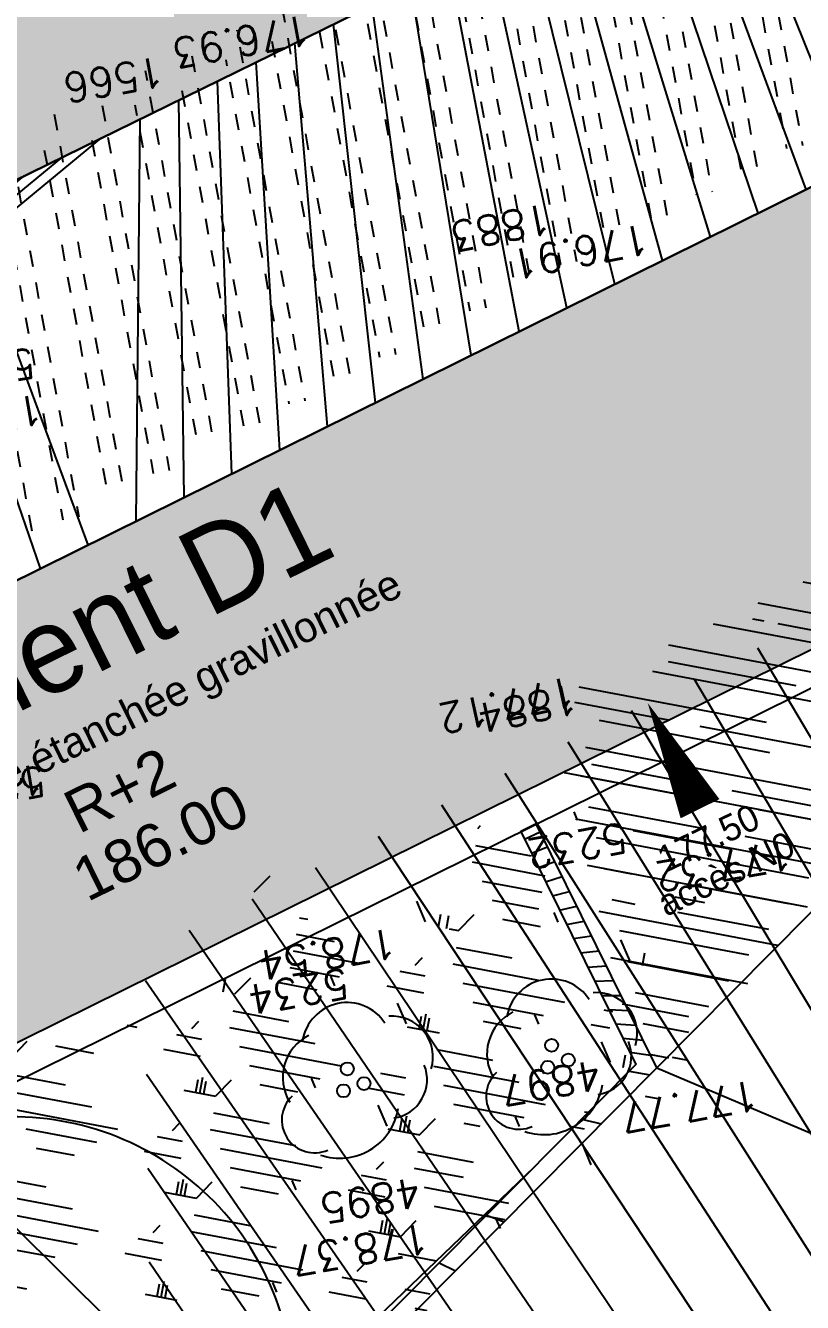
# Model space of a CAD drawing. Extents: x -2313930 to 3286427, y -3858277 to 2572692.
# Drawn here: x 531292 to 540268, y -252734 to -237980 of the extents above; entities that cross this region are included whole.
import ezdxf
from ezdxf.enums import TextEntityAlignment as Align
from ezdxf.lldxf.tags import DXFTag

# ---------------------------------------------------------------- set-up
doc = ezdxf.new("R2010")
doc.units = 0
for name, color, linetype, lineweight in [('_GAZELEC-RESERVATION 2', 132, 'Continuous', 18), ('Fond topo - P', 252, 'Continuous', 50), ('Fond topo - VOI', 252, 'Continuous', 25)]:
    doc.layers.add(name, color=color, linetype=linetype, lineweight=lineweight)
for name, color, linetype, plot in [('Fond topo - N', 252, 'Continuous', False), ('Fond topo - NCACHE', 252, 'Continuous', False), ('Fond topo - ZCACHE', 252, 'Continuous', False)]:
    doc.layers.add(name, color=color, linetype=linetype, plot=plot)
for name, color, linetype in [('Fond topo - Z_500', 252, 'Continuous'), ('prlm-VRD', 2, 'Continuous'), ('SA - arbre', 252, 'Continuous'), ('SA - arbuste', 252, 'Continuous'), ('SA - bât D', 252, 'Continuous'), ('SA - béton balayé', 252, 'Continuous'), ('SA - couvre sol', 252, 'Continuous'), ('SA - EBC', 252, 'Continuous'), ('SA - ECL-réso', 252, 'Eclairage public'), ('SA - enrobé', 252, 'Continuous'), ('SA - EVMV', 252, 'Continuous'), ('SA - gravillon', 252, 'Continuous'), ('SA - limite revêtement', 252, 'Continuous'), ('SA - muret béton', 252, 'Continuous'), ('SA - platelage bois', 252, 'Continuous')]:
    doc.layers.add(name, color=color, linetype=linetype)
doc.styles.add('Arial', font='arial.ttf')
doc.styles.add('Futura Std Book', font='')
doc.styles.add('Lignes', font='arial.ttf', dxfattribs={"height": 0.35})
doc.styles.add('SIMPLEX', font='simplex_.ttf', dxfattribs={"height": 1.25})
doc.styles.get('Futura Std Book').set_extended_font_data('Futura Std Book')
tags = doc.linetypes.add('Eclairage public', pattern='A,5,-0.25,["ECL",Lignes,S=1,R=0,X=0,Y=-0.18],-1.25', length=6.5).pattern_tags.tags
tags[15:16] = [DXFTag(74, 4), DXFTag(75, 0), DXFTag(340, '0'), DXFTag(46, 0.0), DXFTag(50, 0.0), DXFTag(44, 0.0), DXFTag(45, 0.0)]
tags[4:5] = [DXFTag(74, 4), DXFTag(75, 0), DXFTag(340, '0'), DXFTag(46, 0.0), DXFTag(50, 0.0), DXFTag(44, 0.0), DXFTag(45, 0.0)]

# ---------------------------------------------------------------- blocks, each defined once
blk = doc.blocks.new('PTOPO')
at = {"layer": 'Fond topo - NCACHE', "style": 'SIMPLEX'}
blk.add_attdef('MAT', text='', height=0.34, dxfattribs=at).set_placement((0.09999999986030161, -0.09999999962747097), align=Align.TOP_LEFT)
at = {"layer": 'Fond topo - ZCACHE', "style": 'SIMPLEX'}
blk.add_attdef('ALT', (0.09999999986030161, 0.09999999962747097), '', height=0.34, dxfattribs=at)
blk = doc.blocks.new('A$C1F970F0F')
at = {"layer": 'SA - béton balayé'}
h = blk.add_hatch(dxfattribs=at)
h.set_pattern_fill('BETON_BALAYE', color=256, scale=49.99999999999999, angle=-10.72360141139323, style=0, pattern_type=2)
h.set_pattern_definition([(349.2763985886067, (-277130161.1279894, -473864756.7787022), (117.3825536141096, 28.65896207176165), [749.9999999999999, -99.99999999999999, 250, -49.99999999999999]), (349.2763985886067, (-277130091.1375459, -473864744.5890418), (-36.75306622226226, 74.64222748057564), [150, -16.5, 299.9999999999999, -37.49999999999999]), (349.2763985886067, (-277130128.6565508, -473864719.6726964), (261.6928111209335, -15.46358973923611), [399.9999999999999, -69.99999999999999, 200, -49.99999999999999])])
h.paths.add_polyline_path([(6220.770168921872, 9335.75724747537), (6538.935636455272, 9493.1990072451), (6624.449456708553, 9320.413648874966), (6360.210637578124, 9053.969607238887)])
at = {"layer": 'SA - couvre sol'}
h = blk.add_hatch(dxfattribs=at)
h.set_pattern_fill('PELOUSE6', color=256, scale=20.0000003, angle=-10.72360141139323, style=0, pattern_type=2)
h.set_pattern_definition([(349.2763985886067, (-277130161.1279894, -473864756.7787022), (22.32856350872324, 117.9043497231417), [37.5000005625, -202.5000030375]), (79.27639858860677, (-277130147.3110734, -473864759.3953308), (-235.8086994462835, 44.65712701744649), [15.000000225, -105.000001575]), (79.27639858860677, (-277130138.0997961, -473864761.1397498), (-235.8086994462835, 44.65712701744649), [15.000000225, -105.000001575]), (79.27639858860677, (-277130142.7054347, -473864760.2675403), (-235.8086994462835, 44.65712701744649), [18.75000028125, -101.25000151875]), (112.9664661186067, (-277130151.916716, -473864758.5231205), (-191.1515722884832, 280.4658259369293), [12.00000018, -420.7461593111922]), (45.58633105860677, (-277130133.4941673, -473864762.0119574), (22.32856353476547, 117.9043498154048), [12.00000018, -420.7461593111923]), (45.58633105860677, (-277130124.2828801, -473864763.7563783), (22.32856353476547, 117.9043498154048), [26.00000039, -406.6661590999923]), (112.9664661186067, (-277130161.1279894, -473864756.7787022), (-191.1515722884832, 280.4658259369293), [26.00000039, -406.6661590999922]), (349.2763985886067, (-277130073.3609553, -473864750.4999832), (22.32856350872324, 117.9043497231417), [44.42455106636825, -195.5754525336318]), (349.2763985886067, (-277130085.1249766, -473864728.4255323), (22.32856350872324, 117.9043497231417), [82.81008944215131, -56.09585564143782, 43.07431864611476, -58.01973967029608]), (349.2763985886067, (-277130096.7337571, -473864706.3804808), (22.32856350872324, 117.9043497231417), [119.4799495921992, -46.28746189431191, 29.47870124218051, -44.75389087130835]), (349.2763985886067, (-277130108.4191755, -473864684.3209158), (22.32856350872324, 117.9043497231417), [100.4611429069171, -139.5388606930829]), (349.2763985886067, (-277130104.5097786, -473864665.2146754), (22.32856350872324, 117.9043497231417), [65.56973938354608, -174.4302642164539])])
edge = h.paths.add_edge_path()
edge.add_line((6335.94766446562, 9057.906686490796), (5886.296276689526, 8604.502703298296))
edge.add_arc((5616.481459429435, 8872.084400683229), 380.000000511181, 206.2859037988976, 315.23808789982166, ccw=False)
edge.add_line((5275.775203212008, 8703.801165148123), (5210.549457039155, 8835.857218275589))
edge.add_line((5210.549457039155, 8835.857218275589), (6202.844797042428, 9326.887013697162))
edge.add_line((6202.844797042428, 9326.88701369716), (6335.947664465621, 9057.906686490795))
at = {"layer": 'SA - EBC'}
h = blk.add_hatch(dxfattribs=at)
h.set_pattern_fill('_USER', color=256, scale=74.99999999999999, angle=-325.7236014113932, style=0, pattern_type=0)
h.set_pattern_definition([(34.27639858860678, (-277130161.1279894, -473864756.7787022), (-42.238928459823, 61.97477650275113), [])])
edge = h.paths.add_edge_path()
edge.add_line((5801.470568619522, -3162.013069131843), (4083.559282644929, -3271.123614088357))
edge.add_line((4083.559282644929, -3271.123614088356), (4014.481307725509, -3717.332461968055))
edge.add_line((4014.48130772551, -3717.332461968055), (3135.517961824245, -3810.19300101904))
edge.add_line((3135.517961824245, -3810.19300101904), (2274.245008604417, -3693.648081323564))
edge.add_line((2274.245008604417, -3693.648081323564), (1554.636776175834, -3420.099318784944))
edge.add_arc((2508.775769578408, -2315.674454232369), 1459.498372788833, 157.1868533427094, 229.1754823893534, ccw=False)
edge.add_arc((1966.013830892235, -2087.371785851423), 870.6752834691503, 94.3015183869224, 157.1868533106914, ccw=False)
edge.add_line((1900.708697991695, -1219.149067345796), (2859.239020416566, -1223.495634912559))
edge.add_arc((3100.860739749298, 1265.329539486049), 2500.526305395239, 264.4549516394795, 302.9422754293212)
edge.add_arc((4209.331858878893, -445.3369775435177), 462.1229708170858, 302.9422754305585, 376.8336969250394)
edge.add_arc((2214.122706379954, -1049.006753214115), 2546.655714682971, 16.8336969158998, 38.14703645440247)
edge.add_arc((3041.32627014761, -399.2990096244524), 1494.806919462396, 38.14703657403813, 72.97328584086019)
edge.add_line((3479.031970107599, 1029.988031775616), (2182.437305702805, 1414.38613606858))
edge.add_line((2182.437305702805, 1414.38613606858), (1056.590900019184, 1822.819186472099))
edge.add_arc((1766.412018482452, 3779.442320525911), 2081.398594438606, 212.7495497786225, 250.0603089288685, ccw=False)
edge.add_line((15.86575126143373, 2653.472571668582), (-104.0907319930869, 3091.26353710603))
edge.add_line((-104.0907319930869, 3091.26353710603), (-169.6986146466322, 3639.54836895815))
edge.add_line((-169.6986146466322, 3639.548368958149), (-35.58090533515337, 6158.014854826562))
edge.add_arc((-194.3533792400212, 7143.826589584332), 998.5156357593988, 279.1493507374978, 373.962283499627)
edge.add_arc((2392.201579171132, 7786.918955579627), 1666.786287877102, 172.6269749467245, 193.9622835974407, ccw=False)
edge.add_arc((-45.50651600643437, 8102.354993671941), 791.2455775503726, -7.373025019439765, 16.43829965925021)
edge.add_line((713.3969204091394, 8326.263765657093), (486.7428317772967, 9142.81155059313))
edge.add_line((486.7428317772967, 9142.811550593131), (1338.845530021721, 9564.23852196786))
edge.add_line((1338.845530021721, 9564.23852196786), (1632.623584095551, 8945.24637913095))
edge.add_line((1632.623584095551, 8945.246379130947), (1394.029444699765, 8829.874494032001))
edge.add_line((1394.029444699765, 8829.874494032001), (1731.997733793977, 8131.230781666551))
edge.add_arc((1233.216649704336, 7889.945865525577), 554.0766919865823, -19.640967550384175, 25.815335324856676, ccw=False)
edge.add_line((1755.055695752756, 7703.706797235046), (1558.214479468655, 6807.520788570679))
edge.add_line((1558.214479468655, 6807.52078857068), (1570.021725572625, 6609.158708993335))
edge.add_line((1570.021725572625, 6609.158708993335), (1852.913141606868, 5734.125706863067))
edge.add_line((1852.913141606869, 5734.125706863067), (2726.748207475315, 4020.986816292172))
edge.add_line((2726.748207475315, 4020.986816292172), (3802.352916265851, 4004.947770972833))
edge.add_arc((8355.58168857983, 5950.706307988518), 4951.552134169374, 203.138762427905, 230.8301436200186)
edge.add_arc((13583.66465597079, 12367.85935474512), 13228.79229856088, 230.8301435441083, 233.1638398044412)
edge.add_line((5652.622255943647, 1780.153648245416), (4998.697813068342, 1820.441475819727))
edge.add_line((4998.697813068342, 1820.441475819727), (4863.841220233488, 767.0816613875431))
edge.add_line((4863.841220233488, 767.0816613875434), (5595.355488733695, 631.185878681516))
edge.add_line((5595.355488733695, 631.1858786815158), (5852.747939948536, -2020.707044821664))
edge.add_line((5852.747939948536, -2020.707044821665), (5881.394298709887, -2966.563612924887))
edge.add_line((5881.394298709887, -2966.563612924887), (5801.470568619523, -3162.013069131842))
at = {"layer": 'SA - EVMV'}
h = blk.add_hatch(dxfattribs=at)
h.set_pattern_fill('_USER', color=256, scale=74.99999999999999, angle=-55.72360141139323, style=0, pattern_type=0)
h.set_pattern_definition([(304.2763985886068, (-277130161.1279894, -473864756.7787022), (61.97477650275113, 42.238928459823), [])])
h.paths.add_polyline_path([(6137.262643169798, 3161.503242351281), (5258.989506963931, 4651.014984356799), (5823.535050065982, 5411.828376675677), (6009.896409179055, 5810.580329425578), (6042.353956317322, 6037.937811191567), (5791.842057863324, 7412.226220178691), (5768.869517604411, 9187.383885517163), (6965.043931057882, 9781.279833201925), (7125.730307530321, 8202.475428701919), (7356.548247893039, 6578.483473019976), (7421.051285208732, 6215.102708379585), (8728.798868082513, 6201.995811803044), (8825.59209412568, 5455.189202343771), (8884.907463838514, 4910.231636065007), (8937.364138919358, 4349.844162727043), (8990.109761245629, 3720.436779551583), (8238.933497559277, 3575.005023445903)])
at = {"layer": 'SA - gravillon'}
h = blk.add_hatch(dxfattribs=at)
h.set_pattern_fill('GRANULATS3', color=256, scale=99.99999999999999, angle=-10.72360141139323, style=0, pattern_type=2)
h.set_pattern_definition([(349.2763985886067, (1566334396.510018, -579968905.3710737), (116.8607592736427, 79.6464873173181), [4.999999999999999, -4.999999999999999, 9.999999999999998, -79.99999999999999]), (349.2763985886067, (1566334358.138925, -579968893.0155385), (116.8607592736427, 79.6464873173181), [25, -74.99999999999999]), (349.2763985886067, (1566334354.156601, -579968887.1725004), (116.8607592736427, 79.6464873173181), [25, -74.99999999999999]), (349.2763985886067, (1566334403.022516, -579968870.9823055), (116.8607592736427, 79.6464873173181), [4.999999999999999, -94.99999999999999]), (349.2763985886067, (1566334355.756418, -579968851.8533757), (116.8607592736427, 79.6464873173181), [15, -84.99999999999999]), (349.2763985886067, (1566334356.686774, -579968846.9406939), (116.8607592736427, 79.6464873173181), [15, -84.99999999999999]), (349.2763985886067, (1566334416.569305, -579968853.1922948), (116.8607592736427, 79.6464873173181), [30, -69.99999999999999]), (349.2763985886067, (1566334412.58698, -579968847.3492565), (116.8607592736427, 79.6464873173181), [30, -69.99999999999999]), (349.2763985886067, (1566334389.884288, -579968832.8721105), (116.8607592736427, 79.6464873173181), [9.999999999999998, -89.99999999999999]), (349.2763985886067, (1566334395.727326, -579968828.8897862), (116.8607592736427, 79.6464873173181), [4.999999999999999, -94.99999999999999]), (349.2763985886067, (1566334353.373909, -579968810.6912124), (116.8607592736427, 79.6464873173181), [4.999999999999999, -4.999999999999999, 4.999999999999999, -84.99999999999999]), (79.27639858860677, (1566334349.652482, -579968830.3419373), (-79.64648731731808, 116.8607592736427), [15, -84.99999999999999]), (79.27639858860677, (1566334348.052666, -579968865.6610618), (-79.64648731731808, 116.8607592736427), [4.999999999999999, -9.999999999999998, 4.999999999999999, -9.999999999999998, 20, -49.99999999999999]), (79.27639858860677, (1566334369.04231, -579968808.569602), (-79.64648731731808, 116.8607592736427), [4.999999999999999, -94.99999999999999]), (79.27639858860677, (1566334375.407142, -579968855.5748026), (-79.64648731731808, 116.8607592736427), [4.999999999999999, -94.99999999999999]), (79.27639858860677, (1566334384.971607, -579968831.9417535), (-79.64648731731808, 116.8607592736427), [4.999999999999999, -94.99999999999999]), (79.27639858860677, (1566334384.563045, -579968887.8419601), (-79.64648731731808, 116.8607592736427), [9.999999999999998, -89.99999999999999]), (79.27639858860677, (1566334388.545369, -579968893.6849979), (-79.64648731731808, 116.8607592736427), [15, -84.99999999999999]), (79.27639858860677, (1566334404.622332, -579968835.6631806), (-79.64648731731808, 116.8607592736427), [9.999999999999998, -4.999999999999999, 9.999999999999998, -74.99999999999999]), (79.27639858860677, (1566334403.952872, -579968866.0696244), (-79.64648731731808, 116.8607592736427), [20, -79.99999999999999]), (79.27639858860677, (1566334408.865554, -579968866.9999814), (-79.64648731731808, 116.8607592736427), [9.999999999999998, -89.99999999999999]), (79.27639858860677, (1566334412.178418, -579968903.2494636), (-79.64648731731808, 116.8607592736427), [20, -79.99999999999999]), (79.27639858860677, (1566334417.091099, -579968904.1798201), (-79.64648731731808, 116.8607592736427), [15, -84.99999999999999]), (34.27639858860676, (1566334378.720007, -579968891.8242844), (18.60713597325343, 98.25362326955934), [7.071066999999998, -134.35028923]), (34.27639858860676, (1566334398.109834, -579968870.0519489), (18.60713597325343, 98.25362326955934), [7.071066999999998, -134.35028923]), (34.27639858860676, (1566334410.726267, -579968857.1746192), (18.60713597325343, 98.25362326955934), [7.071066999999998, -134.35028923]), (34.27639858860676, (1566334343.809444, -579968834.3242615), (18.60713597325343, 98.25362326955934), [7.071066999999998, -134.35028923]), (34.27639858860676, (1566334357.356233, -579968816.5342503), (18.60713597325343, 98.25362326955934), [7.071066999999998, -134.35028923]), (34.27639858860676, (1566334391.336439, -579968878.9469545), (18.60713597325343, 98.25362326955934), [14.1421, -127.2792562]), (34.27639858860676, (1566334413.25644, -579968816.942813), (18.60713597325343, 98.25362326955934), [14.1421, -127.2792562]), (124.2763985886068, (1566334390.66698, -579968909.3533983), (-98.25362326955934, 18.60713597325343), [14.1421, -127.2792562]), (124.2763985886068, (1566334396.510018, -579968905.3710737), (-98.25362326955934, 18.60713597325343), [14.1421, -127.2792562]), (124.2763985886068, (1566334415.899845, -579968883.5987384), (-98.25362326955934, 18.60713597325343), [14.1421, -127.2792562]), (124.2763985886068, (1566334407.674299, -579968846.4188998), (-98.25362326955934, 18.60713597325343), [14.1421, -127.2792562]), (124.2763985886068, (1566334412.58698, -579968847.3492565), (-98.25362326955934, 18.60713597325343), [14.1421, -127.2792562]), (124.2763985886068, (1566334387.354114, -579968873.1039164), (-98.25362326955934, 18.60713597325343), [21.21319999999999, -120.2081562]), (124.2763985886068, (1566334420.812526, -579968884.529095), (-98.25362326955934, 18.60713597325343), [21.21319999999999, -120.2081562]), (124.2763985886068, (1566334386.423759, -579968878.0165975), (-98.25362326955934, 18.60713597325343), [28.28426999999999, -113.1370862]), (124.2763985886068, (1566334353.373909, -579968810.6912124), (-98.25362326955934, 18.60713597325343), [28.28426999999999, -113.1370862]), (124.2763985886068, (1566334352.443552, -579968815.6038935), (-98.25362326955934, 18.60713597325343), [28.28426999999999, -113.1370862]), (124.2763985886068, (1566334347.122309, -579968870.573743), (-98.25362326955934, 18.60713597325343), [7.071066999999998, -134.35028923]), (124.2763985886068, (1566334351.774093, -579968846.0103371), (-98.25362326955934, 18.60713597325343), [7.071066999999998, -134.35028923]), (15.84144978860676, (1566334401.422699, -579968906.3014305), (98.25362322038048, -18.60713601425497), [11.180339, -212.426458]), (15.84144978860676, (1566334387.354114, -579968873.1039164), (98.25362322038048, -18.60713601425497), [11.180339, -212.426458]), (15.84144978860676, (1566334419.882169, -579968889.4417765), (98.25362322038048, -18.60713601425497), [22.36068, -201.2461177]), (15.84144978860676, (1566334420.812526, -579968884.529095), (98.25362322038048, -18.60713601425497), [22.36068, -201.2461177]), (52.71134740860677, (1566334400.640008, -579968829.8201425), (18.60713586383586, 98.25362338541537), [11.17999999999999, -111.7999999999999, 22.35999999999999, -78.26679773999996]), (52.71134740860677, (1566334344.070342, -579968859.8180242), (18.60713586383586, 98.25362338541537), [11.18033899999999, -212.4264579999999]), (52.71134740860677, (1566334351.365531, -579968901.9105439), (18.60713586383586, 98.25362338541537), [11.18033899999999, -212.4264579999999]), (52.71134740860677, (1566334348.983023, -579968860.7483809), (18.60713586383586, 98.25362338541537), [11.18033899999999, -212.4264579999999]), (52.71134740860677, (1566334406.483046, -579968825.8378183), (18.60713586383586, 98.25362338541537), [11.18033899999999, -212.4264579999999]), (52.71134740860677, (1566334400.640008, -579968829.8201425), (18.60713586383586, 98.25362338541537), [11.18033899999999, -212.4264579999999]), (52.71134740860677, (1566334376.337499, -579968850.6621213), (18.60713586383586, 98.25362338541537), [22.36067999999999, -201.2461176999998]), (52.71134740860677, (1566334371.424818, -579968849.7317643), (18.60713586383586, 98.25362338541537), [22.36067999999999, -201.2461176999998]), (105.8414497886067, (1566334356.686774, -579968846.9406939), (18.60713601425497, 98.25362322038048), [11.180339, -212.426458]), (105.8414497886067, (1566334353.226244, -579968892.0851816), (18.60713601425497, 98.25362322038048), [22.36068, -201.2461177]), (105.8414497886067, (1566334354.156601, -579968887.1725004), (18.60713601425497, 98.25362322038048), [22.36068, -201.2461177]), (142.7113474086068, (1566334385.901964, -579968827.0290724), (-98.25362338541537, 18.60713586383589), [22.36067999999999, -201.2461177]), (142.7113474086068, (1566334395.727326, -579968828.8897862), (-98.25362338541537, 18.60713586383589), [33.54101959999998, -190.0657781])])
h.paths.add_polyline_path([(5124.550555337428, 9371.505546424247), (6734.973849588703, 10169.08069699232), (6552.690545670344, 10537.44708671822), (5576.037140168118, 10058.4841756633), (5497.543195342894, 10217.10830873696), (5376.088965773431, 10157.04942646102), (4882.034479460972, 11153.89582380826), (4545.141585587467, 10986.92652659804), (5117.956613654095, 9829.351609240477), (4941.257013392871, 9741.913478893714), (5124.550555337428, 9371.505546424247), (5042.550266400161, 9447.025841007431), (4949.368504015114, 9635.332483913164), (4724.996253299251, 9523.961960702), (4046.681882027984, 10897.27731336057), (4567.659966550522, 11154.6012565855), (4612.246816082376, 11065.05841595241), (4800.575798734715, 11158.26133384953), (4756.729555117861, 11246.86835750694), (5110.928653942231, 11422.14001563542), (5429.386482062225, 10778.59516036301), (5390.847041286748, 10759.52393867575), (5492.859269804434, 10553.37593699554), (6433.801475967643, 11019.00068541669), (6691.915261907101, 10497.39066976261), (6631.849866300039, 10467.6679717961), (6724.99201334992, 10279.44138569763), (6814.61853220169, 10323.79221812913), (7072.815194727267, 9802.01472137345), (5211.171805000542, 8880.794661271262), (4952.988622177072, 9402.543332030837), (5042.550266400161, 9447.025841007431)])
at = {"layer": 'SA - muret béton'}
h = blk.add_hatch(dxfattribs=at)
h.set_pattern_fill('_USER', color=256, scale=25, angle=-143.4936667190104, style=0, pattern_type=0)
h.set_pattern_definition([(216.5063332809896, (-277130161.1279894, -473864756.7787022), (14.87279096815364, -20.09477765036497), [])])
edge = h.paths.add_edge_path()
edge.add_line((5193.061519410154, 8827.203445430448), (5257.843294998138, 8694.944152735037))
edge.add_arc((5616.481459358143, 8872.084400278642), 400.0000002941545, 206.2859037540927, 315.2380879514633)
edge.add_line((5900.497056554697, 8590.419456090678), (6360.210637578124, 9053.969607238887))
edge.add_line((6360.210637578124, 9053.969607238887), (6220.770168921872, 9335.75724747537))
edge.add_line((6220.770168921872, 9335.75724747537), (6202.844797042428, 9326.88701369716))
edge.add_line((6202.844797042428, 9326.88701369716), (6335.94766446562, 9057.906686490796))
edge.add_line((6335.94766446562, 9057.906686490796), (5886.296276689526, 8604.502703298296))
edge.add_arc((5616.481459400329, 8872.08440050106), 380.0000004035717, 206.2859037762143, 315.2380879224146, ccw=False)
edge.add_line((5275.775203212008, 8703.801165148123), (5210.549457039155, 8835.857218275589))
edge.add_line((5210.549457039155, 8835.857218275589), (5193.061519410154, 8827.203445430448))
at = {"layer": 'SA - platelage bois'}
h = blk.add_hatch(dxfattribs=at)
h.set_pattern_fill('PASSERELLE', color=256, scale=150, angle=-79.57359988551433, style=0, pattern_type=2)
h.set_pattern_definition([(280.4264001144857, (-277130161.1279894, -473864756.7787022), (55.32121061969438, 10.17969329456503), []), (280.4264001144857, (-277130142.6875859, -473864753.3854711), (55.32121061969438, 10.17969329456503), [18.75, -18.75]), (280.4264001144857, (-277130124.2471823, -473864749.99224), (55.32121061969438, 10.17969329456503), [18.75, -18.75])])
h.paths.add_polyline_path([(5124.550555337428, 9371.505546424247), (6734.973849588703, 10169.08069699232), (6552.690545670344, 10537.44708671822), (5576.037140168118, 10058.4841756633), (5595.113367050826, 10019.93406886408), (5419.705197844168, 9933.134671465083), (5322.135026170894, 10130.30891152098), (5376.088965773431, 10157.04942646102), (4882.034479460972, 11153.89582380826), (4545.01002603891, 10987.19250083358), (5118.676866996633, 9829.708019844496), (4941.257013392871, 9741.913478893714)])
at = {"layer": 'Fond topo - VOI', "ltscale": 2, "flags": 128}
blk.add_lwpolyline([(5639.884015980822, 14282.76898646135), (6179.074060184528, 13730.4134533185, -0.005078430071305425), (6343.1483697738, 13545.11763264016, -0.01498965990198168), (6396.182976463164, 13480.14751606638, -0.008052881892180013), (6924.298623853121, 12768.62846445145, -0.02502080065405084), (7078.852120834868, 12528.76074308369, -0.01315237506544015), (7305.49723599993, 12109.95947007773, -0.01622344874307645), (7469.001968976629, 11760.20271195122, -0.0002441829907726637), (7504.611965031092, 11676.9913265394, -2.386900651964397e-05), (7868.449045659429, 10825.54154632405, -0.0004607339102045271), (8056.526262906224, 10384.2208908691, -0.0002713929879899899), (8374.720241644169, 9634.540919018482), (8900.918350322725, 8327.998671989055), (9181.050253584182, 7639.776394233361), (9227.846231822321, 7515.619963970066, -0.01912067303515585), (9430.073626438107, 6877.215983667462, -0.01912067306015491), (9582.936642438128, 6225.227902062202, -0.006135088442580186), (9621.373155263293, 6013.751243740732, -0.006135088374511259), (9654.60896875709, 5801.395117808072), (9743.87632691115, 5167.316416374032), (9926.38109093471, 3640.55347439608), (10105.54692394565, 2112.741898849393), (10117.19406944453, 2013.422494900099)], format="xyb", dxfattribs=at)
at = {"layer": 'SA - arbre', "ltscale": 3.120000123977661}
blk.add_arc((5616.243581964786, 8672.712547287589), 324.6047996999999, 5.615758488842114, 100.9551486496121, dxfattribs=at)
at = {"layer": 'SA - arbuste'}
for centre in [(6238.468758981418, 9079.969927228125), (6002.461896833534, 9052.75525279545), (6234.125499025942, 9054.61015734045), (6257.761735938529, 9062.995435279656), (5998.118636895388, 9027.395482999278), (6021.754873790645, 9035.78076084698)]:
    blk.add_circle(centre, 7.5, dxfattribs=at)
at = {"layer": 'SA - arbuste', "ltscale": 0.800000011920929}
for centre, radius, start, end in [((6238.328887073858, 9104.464335160068), 52.09335999999999, 32.9049446683259, 171.1222226947237), ((6290.336423810241, 9093.749785729893), 47.1596, 342.9842592756738, 94.63470461757107), ((6002.322024943302, 9077.249660818896), 52.09335999999999, 32.9049446683259, 171.1222224813845), ((6217.832596022174, 9070.156483594053), 53.97568, 116.3248625983236, 211.8320556568809), ((6054.329561662358, 9066.535111297218), 47.1596, 342.9842594908044, 94.63470461757107), ((5981.825733914497, 9042.941809248552), 53.97568, 116.3248625983236, 211.8320555073776), ((6286.169943442676, 9067.495998332131), 44.59584, 277.883133562608, 22.28760147896251), ((6050.163081312122, 9040.281323990963), 44.59584, 277.8831336434853, 22.28760172363472), ((6200.728488464196, 9020.923515032795), 37.90984, 133.2696683756754, 293.7521367712873), ((6229.767496123041, 9045.16000792636), 68.40896, 251.0377366265051, 350.7437823991756), ((5964.721626356517, 8993.70884068729), 37.90984, 133.2696686351559, 293.7521367712873), ((5993.760633998035, 9017.945333489353), 68.40896, 251.0377365793105, 350.7437827194919)]:
    blk.add_arc(centre, radius, start, end, dxfattribs=at)
at = {"layer": 'SA - bât D', "ltscale": 50.79999923706055, "elevation": 9.999999999999998e-08, "flags": 128}
for points in [[(3992.057060820798, 10914.90997563011), (4706.90787335757, 9470.326999351055), (4931.279873029765, 9581.697398065016), (4988.985103785352, 9465.083610385507), (4899.423416209049, 9420.601079950562), (5193.061519410154, 8827.203445430448), (7126.40635278083, 9783.904419190934), (6832.728888056354, 10377.38340132672), (6743.102369021571, 10333.03256892988), (6685.441073238441, 10449.55757087634), (6745.506468845504, 10479.28026884285), (6451.911804916794, 11072.59192262002), (5507.386760294137, 10605.18796326319), (5440.854179088976, 10739.63810560416), (5482.978799691725, 10760.48316112718), (5129.038769586081, 11475.73103806597), (4703.132907479037, 11264.9760524412), (4746.987085340417, 11176.36281071366), (4630.268167281978, 11118.60555738887), (4585.694402275513, 11208.12212063083)], [(4045.661557314502, 10896.77334977139), (4724.996253299251, 9523.961960702), (4949.368504015114, 9635.332483913164), (5042.550266400161, 9447.025841007431), (4952.988622177072, 9402.543332030837), (5211.171805000542, 8880.794661271262), (7072.815194727267, 9802.01472137345), (6814.61853220169, 10323.79221812913), (6724.99201334992, 10279.44138569763), (6631.849866300039, 10467.6679717961), (6691.915261907101, 10497.39066976261), (6433.801475967643, 11019.00068541669), (5492.859269804434, 10553.37593699554), (5390.844306545398, 10759.52946515441), (5429.386482062225, 10778.59516036301), (5110.928653942231, 11422.14001563542), (4756.725653655682, 11246.86642685713), (4800.579814205358, 11158.25321997232), (4612.246816082376, 11065.05841595241), (4567.659966550522, 11154.6012565855)], [(4882.034479460972, 11153.89582380826), (5376.105609813714, 10157.01584401207), (5322.135026170894, 10130.30891152098), (5419.705197844168, 9933.134671465083), (5595.113367050826, 10019.93406886408), (5576.037140168118, 10058.4841756633), (6552.690545670344, 10537.44708671822), (6734.973849588703, 10169.08069699232), (5124.550555337428, 9371.505546424247), (4941.257013392871, 9741.913478893714), (5118.676866996633, 9829.708019844496), (4545.009816155803, 10987.19239697773)]]:
    blk.add_lwpolyline(points, close=True, dxfattribs=at)
at = {"layer": 'SA - bât D', "elevation": 9.999999999999998e-08, "flags": 128}
blk.add_lwpolyline([(6409.991933580885, 9353.366757402744, 49.99999999999999, 0, 0), (6349.636062895273, 9475.554120348717, 0, 0, 0)], format="xyseb", dxfattribs=at)
at = {"layer": 'SA - ECL-réso', "ltscale": 0.75, "elevation": 9.999999999999998e-08, "flags": 128}
blk.add_lwpolyline([(5051.353170990309, 11045.71885188504, -0.1517335747465296), (5524.98349636534, 11181.29883168297, -0.4220406802174878), (6524.455781823643, 10720.7720461473, -0.1047429378597816), (7016.59945786957, 9739.610023799702)], format="xyb", dxfattribs=at)
at = {"layer": 'SA - enrobé'}
blk.add_lwpolyline([(5616.481459360119, 8872.084400317204), (5900.497056554697, 8590.419456090678), (6360.210637578124, 9053.969607238887), (7370.412407968218, 8625.864014690866), (6911.799090041725, 9536.10230415287), (7010.70128525668, 9585.742926046769), (7020.781452921752, 9564.310513012775), (7026.744363143154, 9567.115009892732), (7262.580432867897, 9105.719912583041), (7291.122638515357, 9119.14398292848), (7342.762054097051, 9009.348459506178), (7434.067245025048, 9026.616541510186), (7377.912303133283, 8937.40151477274), (7468.942843266607, 8745.166350041736), (4686.176285657987, 6461.263924183753)], dxfattribs=at)
at = {"layer": 'SA - limite revêtement', "elevation": 9.999999999999998e-08, "flags": 128}
blk.add_lwpolyline([(6360.210637578124, 9053.969607238887), (6624.449456708553, 9320.413648874966)], dxfattribs=at)
at = {"layer": 'SA - muret béton', "elevation": 9.999999999999998e-08, "flags": 128}
blk.add_lwpolyline([(5193.061519410154, 8827.203445430448), (5257.843294998138, 8694.944152735037, 0.5147698931340355), (5900.497056554697, 8590.419456090678), (6360.210637578124, 9053.969607238887), (6220.770168921872, 9335.75724747537), (6202.844797042428, 9326.88701369716), (6335.94766446562, 9057.906686490796), (5886.296276689526, 8604.502703298296, -0.5147698928515984), (5275.775203212008, 8703.801165148123), (5210.549457039155, 8835.857218275589)], format="xyb", close=True, dxfattribs=at)
at = {"layer": 'SA - platelage bois', "elevation": 9.999999999999998e-08, "flags": 128}
blk.add_lwpolyline([(5124.550555337428, 9371.505546424247), (6734.973849588703, 10169.08069699232), (6552.690545670344, 10537.44708671822), (5576.037140168118, 10058.4841756633), (5595.113367050826, 10019.93406886408), (5419.705197844168, 9933.134671465083), (5322.135026170894, 10130.30891152098), (5376.088965773431, 10157.04942646102), (4882.034479460972, 11153.89582380826), (4545.01002603891, 10987.19250083358), (5118.676866996633, 9829.708019844496), (4941.257013392871, 9741.913478893714)], close=True, dxfattribs=at)
at = {"layer": 'Fond topo - P', "ltscale": 2}
ref = blk.add_blockref('PTOPO', (5805.570339415074, 10196.50974156343), dxfattribs=dict(at, xscale=100, yscale=100, zscale=100, rotation=255.1057011805832))
ref.add_attrib('MAT', '1566', dxfattribs={"layer": 'Fond topo - N', "color": 0, "ltscale": 2, "height": 33.99999999999999, "rotation": 190.3736140481784, "style": 'SIMPLEX'}).set_placement((5793.335956581142, 10189.41609140806), align=Align.TOP_LEFT)
ref.add_attrib('ALT', '176.93', (5956.414847126494, 10271.01997239279), dxfattribs={"layer": 'Fond topo - Z_500', "color": 0, "ltscale": 2, "height": 33.99999999999999, "rotation": 190.3736140481784, "style": 'SIMPLEX'})
ref = blk.add_blockref('PTOPO', (6252.874198815489, 10026.78051104215), dxfattribs=dict(at, xscale=99.99999999999999, yscale=99.99999999999999, zscale=99.99999999999999, rotation=255.9350862588284))
ref.add_attrib('MAT', '1883', dxfattribs={"layer": 'Fond topo - N', "color": 0, "ltscale": 2, "height": 33.99999999999999, "rotation": 191.202999117858, "style": 'SIMPLEX'}).set_placement((6240.743778156117, 10019.51051141452), align=Align.TOP_LEFT)
ref.add_attrib('ALT', '176.91', (6347.137380958584, 10029.38503544028), dxfattribs={"layer": 'Fond topo - Z_500', "color": 0, "ltscale": 2, "height": 33.99999999999999, "rotation": 191.202999117858, "style": 'SIMPLEX'})
ref = blk.add_blockref('PTOPO', (5655.787001062824, 9844.465091016245), dxfattribs=dict(at, xscale=99.99999999999994, yscale=99.99999999999994, zscale=99.99999999999994, rotation=190.0656205306617))
ref.add_attrib('MAT', '5236', dxfattribs={"layer": 'Fond topo - N', "color": 0, "ltscale": 2, "height": 33.99999999999999, "rotation": 190.0656204987762, "style": 'SIMPLEX'}).set_placement((5644.193159230925, 9852.563413766604), align=Align.TOP_LEFT)
ref.add_attrib('ALT', '177.70', (5647.688678339674, 9832.87124920289), dxfattribs={"layer": 'Fond topo - Z_500', "color": 0, "ltscale": 2, "height": 33.99999999999999, "rotation": 190.0656204987762, "style": 'SIMPLEX'})
ref = blk.add_blockref('PTOPO', (6283.805669237326, 9472.586327215871), dxfattribs=dict(at, xscale=99.99999999999997, yscale=99.99999999999997, zscale=99.99999999999997, rotation=257.0545763656547))
ref.add_attrib('MAT', '1884', dxfattribs={"layer": 'Fond topo - N', "color": 0, "ltscale": 2, "height": 33.99999999999999, "rotation": 192.3224892382148, "style": 'SIMPLEX'}).set_placement((6271.819601981693, 9465.080716175948), align=Align.TOP_LEFT)
ref.add_attrib('ALT', '177.12', (6261.735274251066, 9506.876575709146), dxfattribs={"layer": 'Fond topo - Z_500', "color": 0, "ltscale": 2, "height": 33.99999999999999, "rotation": 192.3224892382148, "style": 'SIMPLEX'})
ref = blk.add_blockref('PTOPO', (5667.998697832863, 9361.44682553796), dxfattribs=dict(at, xscale=99.99999999999994, yscale=99.99999999999994, zscale=99.99999999999994, rotation=190.0656205306617))
ref.add_attrib('MAT', '5235', dxfattribs={"layer": 'Fond topo - N', "color": 0, "ltscale": 2, "height": 33.99999999999999, "rotation": 190.0656204987762, "style": 'SIMPLEX'}).set_placement((5656.404855966305, 9369.545148105308), align=Align.TOP_LEFT)
ref.add_attrib('ALT', '178.53', (5648.790462020777, 9405.83967005479), dxfattribs={"layer": 'Fond topo - Z_500', "color": 0, "ltscale": 2, "height": 33.99999999999999, "rotation": 190.0656204987762, "style": 'SIMPLEX'})
ref = blk.add_blockref('PTOPO', (6339.935162302881, 9295.763007027852), dxfattribs=dict(at, xscale=99.99999999999994, yscale=99.99999999999994, zscale=99.99999999999994, rotation=190.0656205306617))
ref.add_attrib('MAT', '5232', dxfattribs={"layer": 'Fond topo - N', "color": 0, "ltscale": 2, "height": 33.99999999999999, "rotation": 190.0656204987762, "style": 'SIMPLEX'}).set_placement((6328.34132047098, 9303.861329778212), align=Align.TOP_LEFT)
ref.add_attrib('ALT', '177.32', (6513.54373019072, 9318.376312025463), dxfattribs={"layer": 'Fond topo - Z_500', "color": 0, "ltscale": 2, "height": 33.99999999999999, "rotation": 190.0656204987762, "style": 'SIMPLEX'})
ref = blk.add_blockref('PTOPO', (6018.219968044779, 9127.673006104455), dxfattribs=dict(at, xscale=99.99999999999994, yscale=99.99999999999994, zscale=99.99999999999994, rotation=190.0656205306617))
ref.add_attrib('MAT', '5234', dxfattribs={"layer": 'Fond topo - N', "color": 0, "ltscale": 2, "height": 33.99999999999999, "rotation": 190.0656204987762, "style": 'SIMPLEX'}).set_placement((6006.626126195551, 9135.771328763309), align=Align.TOP_LEFT)
ref.add_attrib('ALT', '178.54', (6055.78188457567, 9215.975394359293), dxfattribs={"layer": 'Fond topo - Z_500', "color": 0, "ltscale": 2, "height": 33.99999999999999, "rotation": 190.0656204987762, "style": 'SIMPLEX'})
ref = blk.add_blockref('PTOPO', (6309.81317480656, 9021.943628406058), dxfattribs=dict(at, xscale=99.99999999999994, yscale=99.99999999999994, zscale=99.99999999999994, rotation=190.0656205306617))
ref.add_attrib('MAT', '4897', dxfattribs={"layer": 'Fond topo - N', "color": 0, "ltscale": 2, "height": 33.99999999999999, "rotation": 190.0656204987762, "style": 'SIMPLEX'}).set_placement((6298.219332957331, 9030.041951064912), align=Align.TOP_LEFT)
ref.add_attrib('ALT', '177.77', (6473.914784607966, 9040.123457997015), dxfattribs={"layer": 'Fond topo - Z_500', "color": 0, "ltscale": 2, "height": 33.99999999999999, "rotation": 190.0656204987762, "style": 'SIMPLEX'})
ref = blk.add_blockref('PTOPO', (6101.455209444974, 8886.215860184268), dxfattribs=dict(at, xscale=99.99999999999994, yscale=99.99999999999994, zscale=99.99999999999994, rotation=190.0656205306617))
ref.add_attrib('MAT', '4895', dxfattribs={"layer": 'Fond topo - N', "color": 0, "ltscale": 2, "height": 33.99999999999999, "rotation": 190.0656204987762, "style": 'SIMPLEX'}).set_placement((6089.861367613074, 8894.31418293463), align=Align.TOP_LEFT)
ref.add_attrib('ALT', '178.37', (6093.356886721823, 8874.622018370914), dxfattribs={"layer": 'Fond topo - Z_500', "color": 0, "ltscale": 2, "height": 33.99999999999999, "rotation": 190.0656204987762, "style": 'SIMPLEX'})
at = {"layer": 'SA - bât D'}
for s, height, rotation, style, width, p in [('Bâtiment D1', 99.99999999999999, 26.32815627044161, 'Futura Std Book', 0.9847999811172485, (5343.809714125622, 9326.455759546956)), ('Toiture terrasse étanchée gravillonnée', 34.99999999999999, 26.32815627044161, 'Arial', 0.9876999855041504, (5330.381577889644, 9235.424924321707)), ('177.50', 30.3030599, 25.64816535222824, 'Arial', 0.9545000195503235, (6370.564853235835, 9279.215095824082)), ('accès N0', 30.3030599, 25.64816535222824, 'Arial', 0.9545000195503235, (6370.684292373546, 9228.226527623467))]:
    blk.add_text(s, height=height, rotation=rotation, dxfattribs=dict(at, style=style, width=width)).set_placement(p)
at = {"layer": 'SA - bât D', "style": 'Arial'}
for s, p in [('R+2', (5692.205652280811, 9323.534719796498)), ('186.00', (5702.000189068231, 9245.09695411627))]:
    blk.add_text(s, height=49.99999999999999, rotation=26.33272717544444, dxfattribs=at).set_placement(p)

msp = doc.modelspace()

# ---------------------------------------------------------------- linework, layer by layer
at = {"layer": '_GAZELEC-RESERVATION 2'}
msp.add_circle((486248.4803309143, -227485.9628347494), 2800178.148749841, dxfattribs=at)

# ---------------------------------------------------------------- block references
at = {"layer": 'prlm-VRD', "xscale": 10, "yscale": 10, "zscale": 10}
msp.add_blockref('A$C1F970F0F', (474984.297679401, -340562.691042779), dxfattribs=at)

doc.saveas('drawing.dxf')
